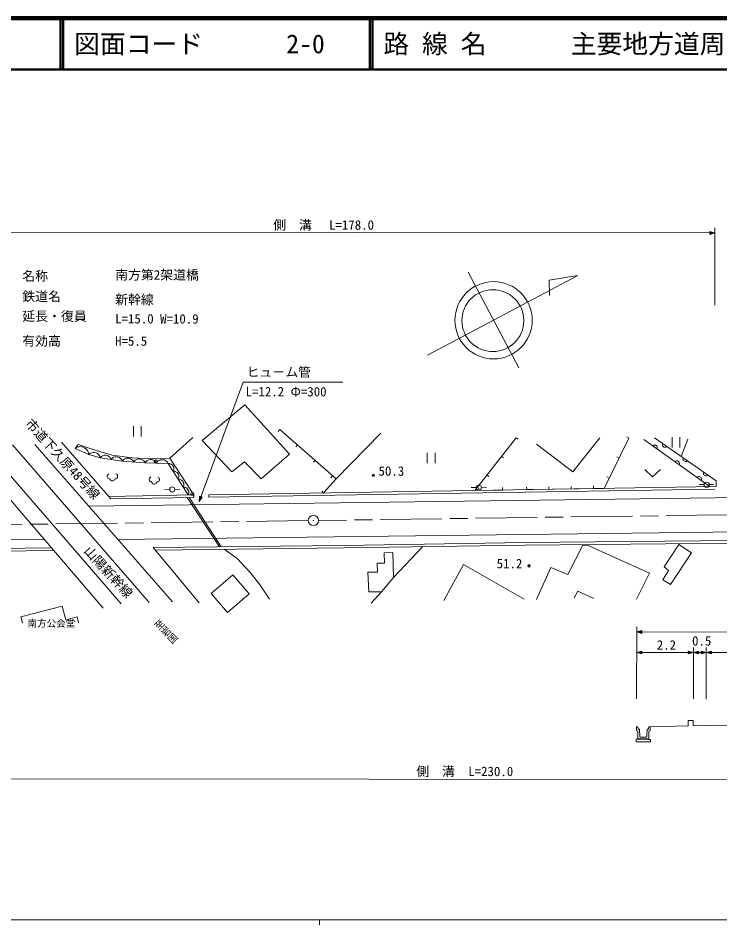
# Model space of a CAD drawing. Units: millimetres, scale not verified, with parts at other scales. Extents: x 40000 to 680000, y 20000 to 380000.
# Drawn here: x 109503 to 245657, y 204000 to 380000 of the extents above; entities that cross this region are included whole.
import ezdxf
from ezdxf.enums import TextEntityAlignment as Align

# ---------------------------------------------------------------- set-up
doc = ezdxf.new("R2010")
doc.units = ezdxf.units.MM
doc.header["$LTSCALE"] = 1000
doc.linetypes.add('CHAIN', pattern=[18.5, 12, -1.5, 3.5, -1.5])
for name, color, linetype, lineweight in [('M-BGD', 7, 'Continuous', 13), ('M-BMK', 2, 'CHAIN', 13), ('M-BMK-SRVR', 3, 'Continuous', 13), ('M-STR-HTXT', 7, 'Continuous', 13), ('M-STR-STR1', 1, 'Continuous', 13), ('M-TTL', 2, 'Continuous', 140), ('M-TTL-BAND', 7, 'Continuous', 13), ('M-TTL-LINE', 7, 'Continuous', 50)]:
    doc.layers.add(name, color=color, linetype=linetype, lineweight=lineweight)
doc.layers.add('M-BGD-HTXT', color=7, linetype='Continuous')
doc.layers.add('M-TTL-TXT', color=7, linetype='Continuous')
doc.styles.add('@ＭＳ ゴシック', font='')
doc.styles.add('ＭＳ ゴシック', font='')
doc.styles.get('@ＭＳ ゴシック').set_extended_font_data('@MS Gothic')
doc.styles.get('ＭＳ ゴシック').set_extended_font_data('MS Gothic')

msp = doc.modelspace()

# ---------------------------------------------------------------- linework, layer by layer
at = {"layer": 'M-BGD'}
for p, q in [((145216, 297994), (153462, 304917)), ((153462, 304917), (162124, 295370)), ((131857, 300817), (131855, 298817)), ((133375, 298816), (133377, 300816)), ((160311, 300141), (159981, 299765)), ((171189, 290592), (160311, 300141)), ((171189, 290592), (179869, 299448)), ((127490, 286666), (117888, 297714)), ((143368, 298576), (138957, 294564)), ((150993, 291912), (145216, 297994)), ((206117, 298555), (198111, 288320)), ((206117, 298555), (206511, 298247)), ((217143, 291945), (222352, 298540)), ((223213, 288720), (227988, 298486)), ((227988, 298486), (227539, 298706)), ((243783, 289047), (230924, 298238)), ((232991, 298531), (244922, 290209)), ((236392, 298671), (236390, 296671)), ((237910, 296669), (237912, 298669)), ((238139, 294940), (239466, 298302)), ((102640, 297357), (129489, 266294)), ((134952, 266599), (108413, 297166)), ((120840, 296669), (120562, 296476)), ((120599, 296459), (121121, 297241)), ((123206, 295283), (120599, 296459)), ((121070, 296756), (120840, 296669)), ((121353, 296819), (121070, 296756)), ((121121, 297241), (124641, 296090)), ((121742, 296834), (121353, 296819)), ((122083, 296744), (121742, 296834)), ((122400, 296601), (122083, 296744)), ((122694, 296405), (122400, 296601)), ((122939, 296103), (122694, 296405)), ((123079, 295849), (122939, 296103)), ((123166, 295619), (123079, 295849)), ((124081, 295713), (123779, 295652)), ((124360, 295685), (124081, 295713)), ((124626, 295612), (124360, 295685)), ((124641, 296090), (127769, 295201)), ((163716, 297152), (163386, 296776)), ((210066, 297299), (217143, 291945)), ((232762, 297071), (232660, 296997)), ((232869, 297117), (232762, 297071)), ((233009, 297141), (232869, 297117)), ((233125, 297131), (233009, 297141)), ((233246, 297094), (233125, 297131)), ((233376, 297001), (233246, 297094)), ((233451, 296899), (233376, 297001)), ((233497, 296792), (233451, 296899)), ((233474, 296415), (233511, 296536)), ((233520, 296652), (233497, 296792)), ((233511, 296536), (233520, 296652)), ((234534, 297309), (234526, 297192)), ((234526, 297192), (234550, 297053)), ((234570, 297430), (234534, 297309)), ((234550, 297053), (234598, 296947)), ((234598, 296947), (234674, 296845)), ((234674, 296845), (234805, 296754)), ((234805, 296754), (234926, 296718)), ((234926, 296718), (235043, 296710)), ((235043, 296710), (235182, 296735)), ((235182, 296735), (235288, 296782)), ((235288, 296782), (235390, 296858)), ((123206, 295283), (123166, 295619)), ((123396, 295470), (123202, 295284)), ((125422, 294681), (123206, 295283)), ((123565, 295567), (123396, 295470)), ((123779, 295652), (123565, 295567)), ((124880, 295496), (124626, 295612)), ((125110, 295290), (124880, 295496)), ((125252, 295109), (125110, 295290)), ((125349, 294939), (125252, 295109)), ((125422, 294681), (125349, 294939)), ((129698, 293999), (125422, 294681)), ((125609, 294864), (125452, 294676)), ((125754, 294969), (125609, 294864)), ((125939, 295067), (125754, 294969)), ((126208, 295151), (125939, 295067)), ((126463, 295153), (126208, 295151)), ((126712, 295113), (126463, 295153)), ((126955, 295032), (126712, 295113)), ((127184, 294868), (126955, 295032)), ((127330, 294717), (127184, 294868)), ((127434, 294573), (127330, 294717)), ((127526, 294346), (127434, 294573)), ((127691, 294542), (127526, 294346)), ((127842, 294652), (127691, 294542)), ((127769, 295201), (131602, 294623)), ((128036, 294754), (127842, 294652)), ((128318, 294843), (128036, 294754)), ((128585, 294845), (128318, 294843)), ((128846, 294803), (128585, 294845)), ((129100, 294718), (128846, 294803)), ((129340, 294546), (129100, 294718)), ((129493, 294388), (129340, 294546)), ((129602, 294237), (129493, 294388)), ((129698, 293999), (129602, 294237)), ((134105, 293682), (129698, 293999)), ((129864, 294208), (129716, 293998)), ((130005, 294330), (129864, 294208)), ((130190, 294449), (130005, 294330)), ((130463, 294562), (130190, 294449)), ((130729, 294587), (130463, 294562)), ((130993, 294568), (130729, 294587)), ((131253, 294505), (130993, 294568)), ((131507, 294354), (131253, 294505)), ((131673, 294210), (131507, 294354)), ((131602, 294623), (135644, 294489)), ((131795, 294069), (131673, 294210)), ((131911, 293840), (131795, 294069)), ((132058, 294050), (131911, 293840)), ((132199, 294172), (132058, 294050)), ((132384, 294291), (132199, 294172)), ((132657, 294404), (132384, 294291)), ((132924, 294429), (132657, 294404)), ((133187, 294410), (132924, 294429)), ((133447, 294347), (133187, 294410)), ((133701, 294196), (133447, 294347)), ((133867, 294052), (133701, 294196)), ((133989, 293911), (133867, 294052)), ((134390, 294027), (134255, 293898)), ((134569, 294155), (134390, 294027)), ((134837, 294281), (134569, 294155)), ((135101, 294318), (134837, 294281)), ((135365, 294312), (135101, 294318)), ((135628, 294261), (135365, 294312)), ((135889, 294123), (135628, 294261)), ((135644, 294489), (138957, 294564)), ((136062, 293987), (135889, 294123)), ((136191, 293852), (136062, 293987)), ((136602, 293990), (136461, 293855)), ((136789, 294123), (136602, 293990)), ((137069, 294255), (136789, 294123)), ((137346, 294294), (137069, 294255)), ((137621, 294287), (137346, 294294)), ((137896, 294235), (137621, 294287)), ((138169, 294090), (137896, 294235)), ((138350, 293948), (138169, 294090)), ((138484, 293806), (138350, 293948)), ((138957, 294564), (143594, 287467)), ((162124, 295370), (156628, 290606)), ((167120, 294163), (166791, 293788)), ((188884, 295622), (188882, 293622)), ((190402, 293620), (190404, 295620)), ((203292, 294943), (203686, 294635)), ((226091, 294607), (225642, 294827)), ((237049, 294007), (236947, 293933)), ((237156, 294054), (237049, 294007)), ((237295, 294077), (237156, 294054)), ((237412, 294068), (237295, 294077)), ((237532, 294031), (237412, 294068)), ((237663, 293937), (237532, 294031)), ((237737, 293835), (237663, 293937)), ((238511, 294535), (238503, 294418)), ((238503, 294418), (238527, 294279)), ((238546, 294656), (238511, 294535)), ((238527, 294279), (238575, 294173)), ((238575, 294173), (238651, 294071)), ((238651, 294071), (238782, 293980)), ((238782, 293980), (238903, 293944)), ((238903, 293944), (239020, 293936)), ((239020, 293936), (239159, 293961)), ((239159, 293961), (239265, 294008)), ((239265, 294008), (239367, 294084)), ((134105, 293682), (133989, 293911)), ((138617, 293573), (134105, 293682)), ((134255, 293898), (134118, 293682)), ((136317, 293629), (136191, 293852)), ((136461, 293855), (136317, 293629)), ((138617, 293573), (138484, 293806)), ((142471, 287446), (138617, 293573)), ((138847, 293545), (138637, 293541)), ((138996, 293511), (138847, 293545)), ((139164, 293447), (138996, 293511)), ((139370, 293322), (139164, 293447)), ((139516, 293158), (139370, 293322)), ((139631, 292975), (139516, 293158)), ((139595, 292017), (139690, 292204)), ((139715, 292773), (139631, 292975)), ((139690, 292204), (139724, 292353)), ((139739, 292533), (139715, 292773)), ((139724, 292353), (139739, 292533)), ((153403, 293885), (150993, 291912)), ((156628, 290606), (153403, 293885)), ((231115, 292399), (232615, 290959)), ((232615, 290959), (234115, 292399)), ((237783, 293728), (237737, 293835)), ((237760, 293352), (237797, 293472)), ((237807, 293589), (237783, 293728)), ((237797, 293472), (237807, 293589)), ((126835, 291314), (126795, 291154)), ((126795, 291154), (126795, 290994)), ((126795, 290994), (126835, 290834)), ((126955, 291473), (126835, 291314)), ((126835, 290834), (126914, 290714)), ((126914, 290714), (127034, 290633)), ((127115, 291553), (126955, 291473)), ((127034, 290633), (127194, 290593)), ((127194, 290593), (127274, 290593)), ((127274, 290593), (127314, 290473)), ((127314, 290473), (127394, 290353)), ((128234, 290392), (128274, 290472)), ((128274, 290472), (128314, 290592)), ((128314, 290592), (128394, 290592)), ((128394, 290592), (128554, 290632)), ((128635, 291472), (128475, 291552)), ((128554, 290632), (128674, 290712)), ((128755, 291312), (128635, 291472)), ((128674, 290712), (128755, 290832)), ((128795, 291152), (128755, 291312)), ((128755, 290832), (128795, 290992)), ((128795, 290992), (128795, 291152)), ((134934, 290533), (134933, 290373)), ((134974, 290693), (134934, 290533)), ((135094, 290853), (134974, 290693)), ((135254, 290933), (135094, 290853)), ((136774, 290851), (136614, 290932)), ((136894, 290691), (136774, 290851)), ((136934, 290531), (136894, 290691)), ((136933, 290371), (136934, 290531)), ((139805, 292022), (139595, 292017)), ((139954, 291988), (139805, 292022)), ((140122, 291923), (139954, 291988)), ((140329, 291798), (140122, 291923)), ((140474, 291634), (140329, 291798)), ((140589, 291451), (140474, 291634)), ((140554, 290494), (140649, 290681)), ((140764, 290498), (140554, 290494)), ((140674, 291249), (140589, 291451)), ((140649, 290681), (140683, 290830)), ((140697, 291009), (140674, 291249)), ((140683, 290830), (140697, 291009)), ((140913, 290464), (140764, 290498)), ((141081, 290400), (140913, 290464)), ((141287, 290274), (141081, 290400)), ((168780, 287854), (171189, 290592)), ((170525, 291175), (170195, 290799)), ((200466, 291331), (200860, 291023)), ((224195, 290728), (223746, 290948)), ((241335, 290944), (241233, 290869)), ((241442, 290990), (241335, 290944)), ((241582, 291013), (241442, 290990)), ((241698, 291004), (241582, 291013)), ((241819, 290967), (241698, 291004)), ((241949, 290874), (241819, 290967)), ((242023, 290772), (241949, 290874)), ((242070, 290665), (242023, 290772)), ((242047, 290288), (242084, 290409)), ((242093, 290525), (242070, 290665)), ((242084, 290409), (242093, 290525)), ((242488, 291761), (242480, 291644)), ((242480, 291644), (242504, 291505)), ((242523, 291882), (242488, 291761)), ((242504, 291505), (242552, 291399)), ((242552, 291399), (242628, 291297)), ((242628, 291297), (242759, 291206)), ((242759, 291206), (242880, 291170)), ((242880, 291170), (242997, 291162)), ((242997, 291162), (243136, 291186)), ((243136, 291186), (243242, 291234)), ((243242, 291234), (243344, 291310)), ((127394, 290353), (127554, 290233)), ((127554, 290233), (127714, 290193)), ((127714, 290193), (127874, 290193)), ((127874, 290193), (127994, 290232)), ((127994, 290232), (128154, 290312)), ((128154, 290312), (128234, 290392)), ((134933, 290373), (134973, 290213)), ((134973, 290213), (135053, 290093)), ((135053, 290093), (135173, 290013)), ((135173, 290013), (135333, 289973)), ((135333, 289973), (135413, 289973)), ((135413, 289973), (135453, 289853)), ((135453, 289853), (135533, 289733)), ((135533, 289733), (135693, 289612)), ((135693, 289612), (135853, 289572)), ((135853, 289572), (136013, 289572)), ((136013, 289572), (136133, 289612)), ((136133, 289612), (136293, 289692)), ((136293, 289692), (136373, 289772)), ((136373, 289772), (136413, 289852)), ((136413, 289852), (136453, 289972)), ((136453, 289972), (136533, 289972)), ((136533, 289972), (136693, 290012)), ((136693, 290012), (136813, 290091)), ((136813, 290091), (136893, 290211)), ((136893, 290211), (136933, 290371)), ((141433, 290111), (141287, 290274)), ((141548, 289928), (141433, 290111)), ((141512, 288970), (141607, 289157)), ((141722, 288974), (141512, 288970)), ((141632, 289726), (141548, 289928)), ((141607, 289157), (141641, 289306)), ((141656, 289486), (141632, 289726)), ((141641, 289306), (141656, 289486)), ((141871, 288940), (141722, 288974)), ((142039, 288876), (141871, 288940)), ((142246, 288751), (142039, 288876)), ((142391, 288587), (142246, 288751)), ((146518, 287500), (244921, 289065)), ((198395, 288864), (197396, 288895)), ((198874, 288333), (198866, 288833)), ((199395, 288859), (200395, 288878)), ((203459, 288406), (203452, 288905)), ((208179, 288481), (208171, 288981)), ((208179, 288481), (223213, 288720)), ((212496, 288549), (212488, 289049)), ((216814, 288618), (216806, 289118)), ((221131, 288687), (221123, 289187)), ((242600, 289479), (241705, 289480)), ((243595, 289460), (244445, 289466)), ((244922, 290209), (244921, 289065)), ((312567, 287770), (123191, 285288)), ((127063, 287158), (143594, 287467)), ((127490, 286666), (143603, 286968)), ((138906, 288500), (137906, 288461)), ((139905, 288529), (140905, 288549)), ((148553, 277386), (142308, 286943)), ((142506, 288404), (142391, 288587)), ((142471, 287446), (142566, 287634)), ((143594, 287467), (142471, 287446)), ((143437, 287465), (142471, 287446)), ((142591, 288202), (142506, 288404)), ((142566, 287634), (142600, 287783)), ((142614, 287962), (142591, 288202)), ((142600, 287783), (142614, 287962)), ((148909, 277390), (142662, 286950)), ((143594, 287467), (143603, 286968)), ((146518, 287500), (146526, 287000)), ((146526, 287000), (244654, 288561)), ((168780, 287854), (168405, 288184)), ((198111, 288320), (203459, 288406)), ((128869, 278792), (313140, 281070)), ((66559, 278349), (114555, 278826)), ((172780, 277668), (207829, 278200)), ((207829, 278200), (248739, 278593)), ((207835, 277700), (248745, 278093)), ((66564, 276476), (115979, 277169)), ((66566, 275976), (116403, 276675)), ((135700, 277236), (172780, 277668)), ((135700, 277236), (144639, 266482)), ((136112, 276740), (172787, 277168)), ((149461, 276896), (152027, 275104)), ((172787, 277168), (207835, 277700)), ((187957, 277398), (182359, 271399)), ((216168, 271993), (219088, 277681)), ((219088, 277681), (220124, 277621)), ((220124, 277621), (232030, 272251)), ((237710, 277814), (234854, 273481)), ((240176, 276194), (237710, 277814)), ((152027, 275104), (154594, 272362)), ((180506, 276231), (182207, 276269)), ((180582, 274198), (180506, 276231)), ((182207, 276269), (182359, 271399)), ((236063, 270096), (240176, 276194)), ((179194, 274179), (180582, 274198)), ((179231, 272458), (179194, 274179)), ((192107, 266932), (195907, 273948)), ((195907, 273948), (207673, 267249)), ((210059, 267149), (212865, 273365)), ((212865, 273365), (216168, 271993)), ((235675, 272815), (234598, 270997)), ((234854, 273481), (235675, 272815)), ((146933, 268336), (151134, 271920)), ((151134, 271920), (154357, 268246)), ((154594, 272362), (156446, 269934)), ((177354, 272441), (179231, 272458)), ((177546, 268666), (177354, 272441)), ((182359, 271399), (180015, 268664)), ((182359, 271399), (180015, 268664)), ((232030, 272251), (229502, 267248)), ((156446, 269934), (158299, 267192)), ((234598, 270997), (236063, 270096)), ((150122, 264626), (146933, 268336)), ((154357, 268246), (150122, 264626)), ((180015, 268664), (177546, 268666)), ((180015, 268664), (178032, 266456)), ((217398, 267455), (218084, 268803)), ((218084, 268803), (221211, 267353)), ((118074, 265851), (109997, 263793)), ((118752, 263214), (118074, 265851)), ((109997, 263793), (110332, 262571)), ((120955, 263774), (118752, 263214)), ((121246, 262639), (120955, 263774)), ((239506, 242649), (239507, 243649)), ((239507, 243649), (240507, 243648)), ((240507, 243648), (240506, 242648)), ((229505, 242439), (229755, 242439)), ((229505, 241739), (229505, 242439)), ((229505, 241739), (229755, 241594)), ((229753, 240264), (229755, 241594)), ((229755, 242439), (229780, 241964)), ((229780, 241964), (230055, 241963)), ((230055, 241963), (230100, 240563)), ((231507, 240562), (231555, 241962)), ((231555, 241962), (231830, 241962)), ((231830, 241962), (231855, 242437)), ((231853, 240262), (231855, 241592)), ((231855, 242437), (232105, 242436)), ((232105, 241736), (231855, 241592)), ((232105, 242436), (239506, 242649)), ((232105, 242436), (232105, 241736)), ((240506, 242648), (243006, 242683)), ((243006, 242683), (256756, 242876)), ((229903, 240014), (229403, 240014)), ((229403, 240014), (229403, 239514)), ((232203, 239511), (229403, 239514)), ((229753, 240264), (229903, 240114)), ((229903, 240114), (231703, 240112)), ((229903, 240114), (229903, 240014)), ((229903, 240014), (231703, 240012)), ((230204, 240463), (231404, 240462)), ((231703, 240112), (231853, 240262)), ((231703, 240012), (231703, 240112)), ((232203, 240011), (231703, 240012)), ((232203, 239511), (232203, 240011))]:
    msp.add_line(p, q, dxfattribs=at)
for centre, radius in [((136214, 293948), 300), ((178421, 291257), 250), ((178421, 291257), 150), ((178421, 291257), 50), ((139405, 288519), 500), ((198895, 288849), 500), ((243097, 289419), 500), ((143290, 287630), 300), ((208627, 273687), 250), ((208627, 273687), 150), ((208627, 273687), 50)]:
    msp.add_circle(centre, radius, dxfattribs=at)
for centre, start, end in [((230200, 240563), 179.94501, 271.85419), ((231407, 240562), 268.03589, 359.94501)]:
    msp.add_arc(centre, 100, start, end, dxfattribs=at)
at = {"layer": 'M-BMK'}
for p, q in [((265729, 283847), (167793, 282505)), ((165793, 282478), (105408, 281663))]:
    msp.add_line(p, q, dxfattribs=at)
at = {"layer": 'M-BMK-SRVR'}
for p, q in [((188924, 314594), (218102, 330072)), ((196813, 330665), (206654, 312113)), ((218102, 330072), (212510, 329150)), ((212510, 329150), (212578, 326150))]:
    msp.add_line(p, q, dxfattribs=at)
for centre, radius in [((201753, 321351), 7500), ((201609, 321285), 6000), ((166793, 282491), 1000), ((166793, 282491), 40)]:
    msp.add_circle(centre, radius, dxfattribs=at)
at = {"layer": 'M-STR-HTXT'}
for p, q in [((66587, 338466), (244702, 338295)), ((243701, 338016), (243702, 338576)), ((244702, 338295), (243701, 338016)), ((243702, 338576), (244702, 338295)), ((243741, 338096), (243742, 338496)), ((244422, 338295), (243741, 338096)), ((243742, 338496), (244422, 338295)), ((243782, 338176), (243782, 338416)), ((243782, 338416), (244262, 338295)), ((244262, 338295), (243782, 338176)), ((243822, 338256), (243822, 338336)), ((243822, 338336), (244022, 338296)), ((244022, 338296), (243822, 338256)), ((244703, 339295), (244688, 324283)), ((144606, 286154), (153159, 309370)), ((153159, 309370), (172511, 309352)), ((144606, 286154), (144689, 287189)), ((145214, 286996), (144606, 286154)), ((144689, 287189), (145214, 286996)), ((144702, 286417), (144750, 287124)), ((145125, 286986), (144702, 286417)), ((144750, 287124), (145125, 286986)), ((144758, 286567), (144811, 287059)), ((145036, 286976), (144758, 286567)), ((144811, 287059), (145036, 286976)), ((144841, 286792), (144872, 286994)), ((144947, 286966), (144841, 286792)), ((144872, 286994), (144947, 286966)), ((229511, 247854), (229524, 261861)), ((229523, 260861), (230523, 261140)), ((229523, 260861), (284023, 260809)), ((230523, 260580), (229523, 260861)), ((229803, 260861), (230483, 261060)), ((230483, 260660), (229803, 260861)), ((229963, 260861), (230443, 260980)), ((230443, 260740), (229963, 260861)), ((230203, 260861), (230403, 260900)), ((230403, 260820), (230203, 260861)), ((230403, 260900), (230403, 260820)), ((230443, 260980), (230443, 260740)), ((230483, 261060), (230483, 260660)), ((230523, 261140), (230523, 260580)), ((229519, 256873), (230520, 257152)), ((229799, 256873), (230479, 257072)), ((229959, 256873), (230439, 256992)), ((230439, 256992), (230439, 256752)), ((230479, 257072), (230479, 256672)), ((230520, 257152), (230519, 256592)), ((239519, 256584), (239520, 257144)), ((239520, 257144), (240519, 256863)), ((239559, 256664), (239559, 257064)), ((239559, 257064), (240239, 256863)), ((239599, 256744), (239599, 256984)), ((239599, 256984), (240079, 256863)), ((240520, 257863), (240511, 247844)), ((240519, 256863), (241520, 257142)), ((240799, 256862), (241479, 257062)), ((240959, 256862), (241439, 256982)), ((241439, 256982), (241439, 256742)), ((241479, 257062), (241479, 256662)), ((241520, 257142), (241519, 256582)), ((242019, 256581), (242020, 257141)), ((242020, 257141), (243019, 256860)), ((242059, 256661), (242059, 257061)), ((242059, 257061), (242739, 256861)), ((242099, 256741), (242099, 256981)), ((242099, 256981), (242579, 256861)), ((243020, 257860), (243011, 247841)), ((243019, 256860), (244020, 257139)), ((243299, 256860), (243979, 257059)), ((243459, 256860), (243939, 256979)), ((243939, 256979), (243939, 256739)), ((243979, 257059), (243979, 256659)), ((244020, 257139), (244019, 256579)), ((229519, 256873), (240519, 256863)), ((230519, 256592), (229519, 256873)), ((230479, 256672), (229799, 256873)), ((230439, 256752), (229959, 256873)), ((230199, 256873), (230399, 256912)), ((230399, 256832), (230199, 256873)), ((230399, 256912), (230399, 256832)), ((240519, 256863), (239519, 256584)), ((240239, 256863), (239559, 256664)), ((240079, 256863), (239599, 256744)), ((239639, 256824), (239639, 256904)), ((239639, 256904), (239839, 256863)), ((239839, 256863), (239639, 256824)), ((240519, 256863), (243019, 256860)), ((241519, 256582), (240519, 256863)), ((241479, 256662), (240799, 256862)), ((241439, 256742), (240959, 256862)), ((241199, 256862), (241399, 256902)), ((241399, 256822), (241199, 256862)), ((241399, 256902), (241399, 256822)), ((243019, 256860), (242019, 256581)), ((242739, 256861), (242059, 256661)), ((242579, 256861), (242099, 256741)), ((242139, 256821), (242139, 256901)), ((242139, 256901), (242339, 256861)), ((242339, 256861), (242139, 256821)), ((243019, 256860), (256769, 256847)), ((244019, 256579), (243019, 256860)), ((243979, 256659), (243299, 256860)), ((243939, 256739), (243459, 256860)), ((243699, 256860), (243899, 256899)), ((243899, 256819), (243699, 256860)), ((243899, 256899), (243899, 256819)), ((66524, 232406), (296520, 232186))]:
    msp.add_line(p, q, dxfattribs=at)
at = {"layer": 'M-STR-STR1'}
for p, q in [((98791, 297175), (126012, 265490)), ((139422, 266719), (112758, 297224))]:
    msp.add_line(p, q, dxfattribs=at)
at = {"layer": 'M-TTL'}
msp.add_line((680000, 380000), (40000, 380000), dxfattribs=at)
at = {"layer": 'M-TTL-BAND'}
for p, q in [((40000, 205000), (579000, 205000)), ((168000, 205000), (168000, 204000))]:
    msp.add_line(p, q, dxfattribs=at)
at = {"layer": 'M-TTL-LINE'}
for p, q in [((117750, 380000), (117750, 370000)), ((118250, 380000), (118250, 370000)), ((177750, 380000), (177750, 370000)), ((178250, 380000), (178250, 370000)), ((40000, 370000), (680000, 370000))]:
    msp.add_line(p, q, dxfattribs=at)

# ---------------------------------------------------------------- texts
at = {"layer": 'M-BGD', "style": 'ＭＳ ゴシック'}
for s, p in [('50.3', (179427, 290632)), ('51.2', (202342, 272658))]:
    msp.add_text(s, height=1833, rotation=359.9, dxfattribs=at).set_placement(p, align=Align.BOTTOM_LEFT)
at = {"layer": 'M-BGD-HTXT', "style": 'ＭＳ ゴシック'}
for s, rotation, p in [('市道下久原48号線', 312.2, (110348, 300849)), ('山陽新幹線', 312.5, (121722, 276101))]:
    msp.add_text(s, height=1833, rotation=rotation, dxfattribs=at).set_placement(p, align=Align.BOTTOM_LEFT)
msp.add_text('南方公会堂', height=1320, dxfattribs=at).set_placement((111335, 261454), align=Align.BOTTOM_LEFT)
at = {"layer": 'M-BGD-HTXT', "style": '@ＭＳ ゴシック'}
msp.add_text('至岩国', height=1320, rotation=314.1, dxfattribs=at).set_placement((136232, 262906), align=Align.MIDDLE_LEFT)
at = {"layer": 'M-STR-HTXT', "style": 'ＭＳ ゴシック'}
for s, p in [('側\u3000溝', (158987, 338402)), ('L=178.0', (169829, 338392)), ('名称', (110307, 328496)), ('南方第2架道橋', (128325, 328718)), ('鉄道名', (110303, 324532)), ('新幹線', (128320, 323914)), ('延長・復員', (110299, 320688)), ('L=15.0 W=10.9', (128316, 320190)), ('有効高', (110295, 315883)), ('H=5.5', (128312, 315866)), ('ヒュ－ム管', (153826, 309870)), ('L=12.2 Φ=300', (153630, 306052)), ('2.2', (233413, 256870)), ('0.5', (240264, 257663)), ('側\u3000溝', (186753, 232343)), ('L=230.0', (196834, 232334))]:
    msp.add_text(s, height=1833, rotation=359.9, dxfattribs=at).set_placement(p, align=Align.BOTTOM_LEFT)
at = {"layer": 'M-TTL-TXT', "style": 'ＭＳ ゴシック'}
for s, p in [('図面コード', (120380, 375000)), ('2-0', (161521, 375000)), ('路 線 名', (180380, 375000)), ('主要地方道周東美川線', (216734, 375000))]:
    msp.add_text(s, height=3666, dxfattribs=at).set_placement(p, align=Align.MIDDLE_LEFT)

doc.saveas('drawing.dxf')
